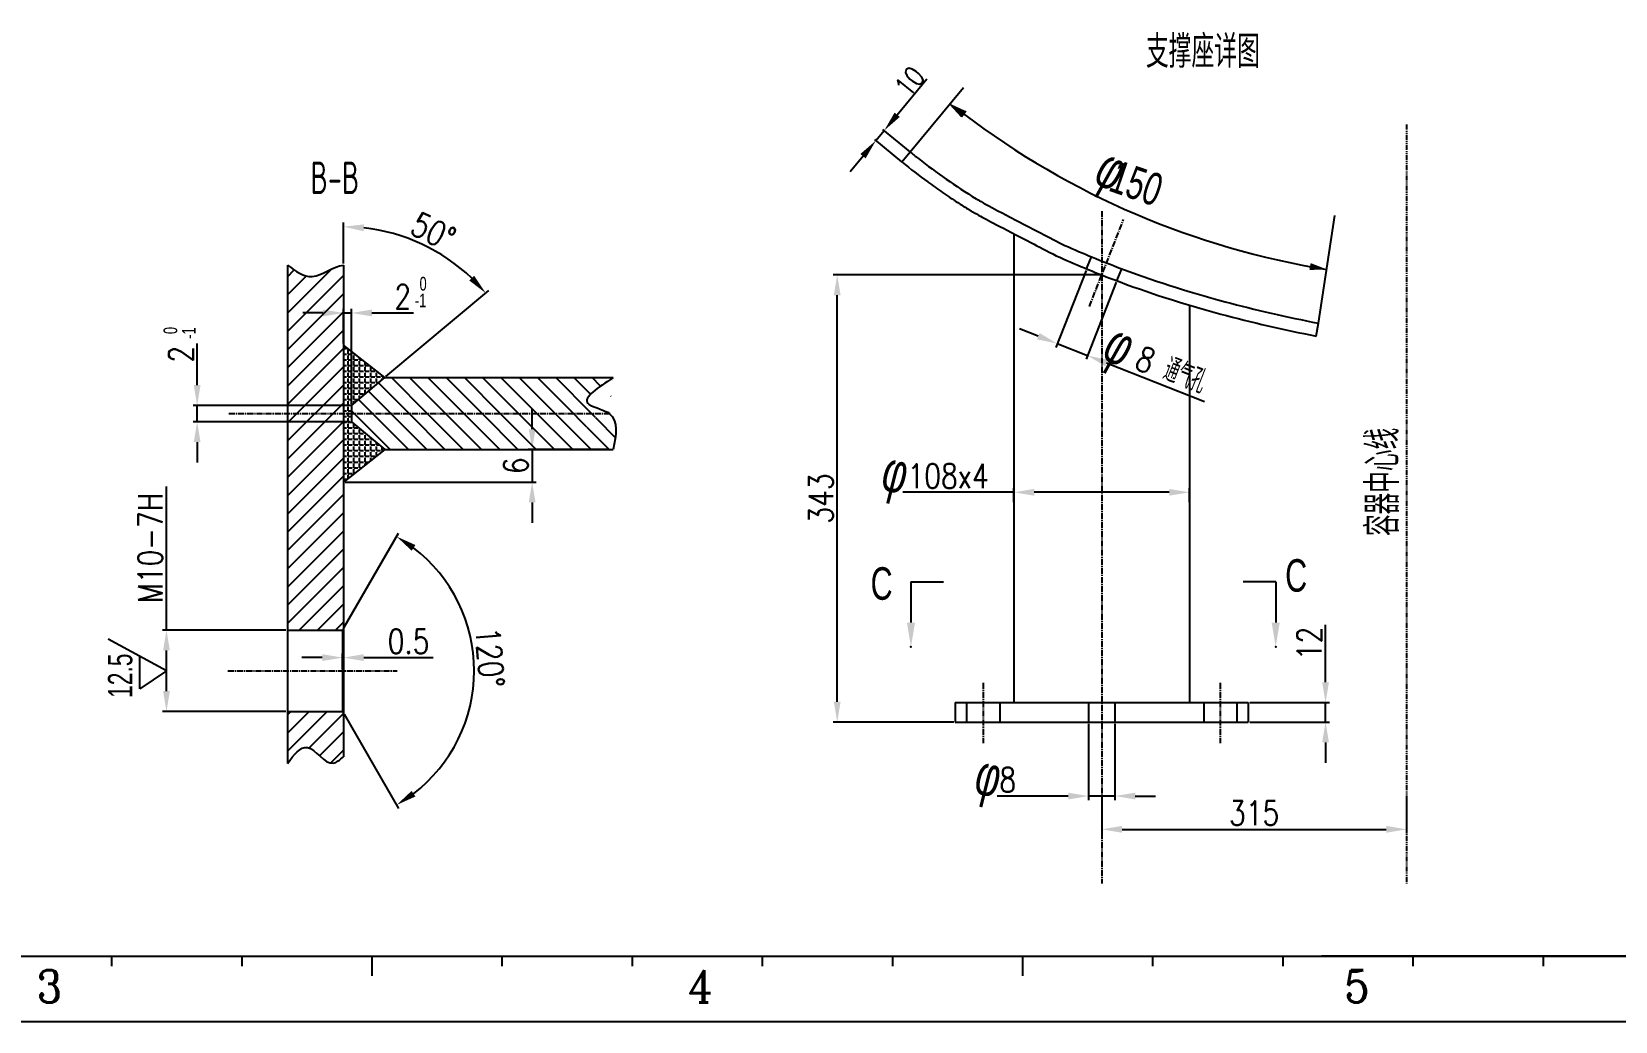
# Model space of a CAD drawing. Header units: inches. Extents: x 32075 to 39005, y -1315 to 3437.
# Drawn here: x 34256 to 36204, y -1315 to -97 of the extents above; entities that cross this region are included whole.
import ezdxf
from ezdxf.enums import TextEntityAlignment as Align

# ---------------------------------------------------------------- set-up
doc = ezdxf.new("R2010")
doc.units = ezdxf.units.IN
doc.header["$LTSCALE"] = 10
doc.header["$MEASUREMENT"] = 0
for name, pattern in [('CENTER', [2, 1.25, -0.25, 0.25, -0.25]), ('CENTER2', [1.125, 0.75, -0.125, 0.125, -0.125]), ('PHANTOM2', [1.25, 0.625, -0.125, 0.125, -0.125, 0.125, -0.125])]:
    doc.linetypes.add(name, pattern=pattern)
for name, color, linetype in [('2细线层', 4, 'Continuous'), ('CENTER', 1, 'CENTER'), ('DIM', 4, 'Continuous'), ('DRAWING', 7, 'Continuous'), ('hide-user1', 4, 'Continuous'), ('OBJ', 7, 'Continuous'), ('PHN', 6, 'PHANTOM2'), ('图框层', 7, 'Continuous')]:
    doc.layers.add(name, color=color, linetype=linetype)
doc.styles.add('JEREH1', font='isocp.shx', dxfattribs={"width": 0.75, "bigfont": 'hzfs.shx'})
doc.styles.add('ROMANC', font='romanc.shx', dxfattribs={"width": 0.75})
doc.styles.add('TH_GBDIM', font='romans.shx', dxfattribs={"width": 0.8, "bigfont": 'gbcbig.shx'})
doc.styles.add('VCADHZ', font='vcadtxt3.shx', dxfattribs={"width": 0.7, "bigfont": 'vcadhz.shx'})
doc.dimstyles.new('TH_GBDIM', dxfattribs={"dimtxt": 25, "dimasz": 25, "dimexe": 2, "dimexo": 0, "dimgap": 1.5, "dimtad": 1, "dimdec": 0, "dimzin": 0, "dimdsep": 46, "dimtxsty": 'TH_GBDIM', "dimcen": 25, "dimclrd": 130, "dimclre": 130, "dimclrt": 3, "dimadec": 0, "dimazin": 0, "dimtfac": 0.714286, "dimtdec": 0, "dimtmove": 0, "dimatfit": 3, "dimfxl": 1, "dimtzin": 0, "dimlwd": -1, "dimlwe": -1, "dimarcsym": 0})
doc.dimstyles.new('单线标注', dxfattribs={"dimscale": 10, "dimtxt": 3, "dimasz": 2.5, "dimexe": 0.5, "dimexo": 0.2, "dimgap": 0.5, "dimtad": 1, "dimjust": 2, "dimdec": 0, "dimdsep": 46, "dimtxsty": 'TH_GBDIM', "dimcen": 1, "dimse1": 1, "dimsd1": 1, "dimclrd": 4, "dimclre": 4, "dimclrt": 3, "dimadec": 0, "dimazin": 0, "dimtfac": 1, "dimtdec": 0, "dimtmove": 0, "dimatfit": 3, "dimfxl": 1, "dimlwd": -1, "dimlwe": -1, "dimarcsym": 0})
pattern_1 = [(135, (593.6478078743748, 18225.88904075994), (-11.22532015133644, -11.22532015133644), [])]

# ---------------------------------------------------------------- blocks, each defined once
blk = doc.blocks.new('*D37')
at = {"color": 4, "transparency": 16777216}
for p, q in [((34459.91977657483, -532.0810790883239), (34459.91977657483, -481.0810790883227)), ((34647.73979042768, -557.081079088324), (34454.91977657483, -557.0810790883239)), ((34459.91977657483, -577.0810790883239), (34459.91977657483, -557.0810790883239)), ((34647.73979042768, -577.081079088324), (34454.91977657483, -577.0810790883239)), ((34459.91977657483, -602.0810790883239), (34459.91977657483, -627.0810790883239))]:
    blk.add_line(p, q, dxfattribs=at)
for points in [[(34455.75310990817, -532.0810790883239), (34464.0864432415, -532.0810790883239), (34459.91977657483, -557.0810790883239)], [(34455.75310990817, -602.0810790883239), (34464.0864432415, -602.0810790883239), (34459.91977657483, -577.0810790883239)]]:
    blk.add_solid(points, dxfattribs=at)
at = {"layer": 'Defpoints', "color": 0, "transparency": 16777216}
for p in [(34649.73979042768, -557.081079088324), (34459.91977657483, -577.0810790883239), (34649.73979042768, -577.081079088324)]:
    blk.add_point(p, dxfattribs=at)
at = {"color": 3, "transparency": 16777216, "insert": (34439.91977657483, -494.0810790883171), "char_height": 30, "attachment_point": 5, "rotation": 90, "style": 'TH_GBDIM'}
blk.add_mtext('2', dxfattribs=at)
blk = doc.blocks.new('*D38')
at = {"color": 4, "transparency": 16777216}
for p, q in [((34614.73979042768, -443.3378551711112), (34589.73979042768, -443.3378551711112)), ((34639.73979042768, -480.8561636037864), (34639.73979042768, -438.3378551711112)), ((34639.73979042768, -443.3378551711112), (34649.73979042768, -443.3378551711112)), ((34649.73979042768, -555.081079088324), (34649.73979042768, -438.3378551711112)), ((34674.73979042768, -443.3378551711112), (34725.73979042768, -443.3378551711112))]:
    blk.add_line(p, q, dxfattribs=at)
for points in [[(34614.73979042768, -439.1711885044446), (34614.73979042768, -447.5045218377779), (34639.73979042768, -443.3378551711112)], [(34674.73979042768, -439.1711885044446), (34674.73979042768, -447.5045218377779), (34649.73979042768, -443.3378551711112)]]:
    blk.add_solid(points, dxfattribs=at)
at = {"layer": 'Defpoints', "color": 0, "transparency": 16777216}
for p in [(34649.73979042768, -443.3378551711112), (34639.73979042768, -482.8561636037864), (34649.73979042768, -557.081079088324)]:
    blk.add_point(p, dxfattribs=at)
at = {"color": 3, "transparency": 16777216, "insert": (34712.73979042768, -423.3378551711112), "char_height": 30, "attachment_point": 5, "style": 'TH_GBDIM'}
blk.add_mtext('2', dxfattribs=at)
blk = doc.blocks.new('*D39')
at = {"color": 4, "transparency": 16777216}
for p, q in [((34639.73979042768, -382.437405978384), (34639.73979042768, -332.2183660042192)), ((34692.0187101163, -521.6048531710348), (34818.42249834729, -415.5394810870112))]:
    blk.add_line(p, q, dxfattribs=at)
blk.add_arc((34639.73979042768, -565.4720754000955), 228.2537093958765, 46.278589868677, 83.72141013131977, dxfattribs=at)
for points in [[(34664.4740923378, -342.7478705145568), (34664.93045585953, -334.4270426242292), (34639.73979042768, -337.2183660042174)], [(34800.53830627653, -397.6620217796171), (34794.45752712627, -403.3601415897156), (34814.59227613169, -418.7534191354407)]]:
    blk.add_solid(points, dxfattribs=at)
at = {"layer": 'Defpoints', "color": 0, "transparency": 16777216}
for p in [(34705.20369216072, -346.8074156517396), (34639.73979042768, -384.4374059783859), (34690.48662123005, -522.8904283904067), (34649.73979042767, -557.0810790883243), (34639.73979042768, -989.1198136826806)]:
    blk.add_point(p, dxfattribs=at)
at = {"color": 3, "transparency": 16777216, "insert": (34750.24809736467, -343.1708870840394), "char_height": 30, "attachment_point": 5, "rotation": 333.567536007429, "style": 'TH_GBDIM'}
blk.add_mtext('50°', dxfattribs=at)
blk = doc.blocks.new('*D40')
at = {"color": 4, "transparency": 16777216}
for p, q in [((34640.73979042769, -829.9135435154426), (34707.67480732818, -713.9786934401009)), ((34640.73979042769, -936.841746745682), (34707.67480732799, -1052.776596820998))]:
    blk.add_line(p, q, dxfattribs=at)
blk.add_arc((34609.87227696778, -883.3776451304948), 190.6050607185292, 307.5203838745624, 52.47961612537372, dxfattribs=at)
for points in [[(34723.64358444443, -735.66581855603), (34728.27456884801, -728.7377287833415), (34705.17480732815, -718.3088204590063)], [(34728.27456884782, -1038.01756147778), (34723.64358444427, -1031.089471705086), (34705.17480732797, -1048.446469802089)]]:
    blk.add_solid(points, dxfattribs=at)
at = {"layer": 'Defpoints', "color": 0, "transparency": 16777216}
for p in [(34638.73979042767, -833.3776451305616), (34639.73979042769, -831.6455943230048), (34638.73979042767, -933.3776451305544), (34639.73979042769, -935.1096959381189), (34788.98244600954, -948.5684153157799)]:
    blk.add_point(p, dxfattribs=at)
at = {"color": 3, "transparency": 16777216, "insert": (34819.83500043135, -866.9415155367205), "char_height": 30, "attachment_point": 5, "rotation": 274.4760530805577, "style": 'TH_GBDIM'}
blk.add_mtext('120°', dxfattribs=at)
blk = doc.blocks.new('*D41')
at = {"color": 4, "transparency": 16777216}
for p, q in [((34613.73979042767, -867.1888893630801), (34588.73979042767, -867.1888893630801)), ((34638.73979042767, -881.3776451305582), (34638.73979042767, -862.1888893630801)), ((34638.73979042767, -867.1888893630801), (34639.73979042768, -867.1888893630801)), ((34639.73979042768, -881.3776451305619), (34639.73979042768, -862.1888893630801)), ((34664.73979042768, -867.1888893630801), (34750.0255047134, -867.1888893630801))]:
    blk.add_line(p, q, dxfattribs=at)
for points in [[(34613.73979042767, -863.0222226964135), (34613.73979042767, -871.3555560297467), (34638.73979042767, -867.1888893630801)], [(34664.73979042768, -863.0222226964135), (34664.73979042768, -871.3555560297467), (34639.73979042768, -867.1888893630801)]]:
    blk.add_solid(points, dxfattribs=at)
at = {"layer": 'Defpoints', "color": 0, "transparency": 16777216}
for p in [(34639.73979042768, -867.1888893630801), (34638.73979042767, -883.3776451305582), (34639.73979042768, -883.3776451305619)]:
    blk.add_point(p, dxfattribs=at)
at = {"color": 3, "transparency": 16777216, "insert": (34719.88264757054, -847.1888893630801), "char_height": 30, "attachment_point": 5, "style": 'TH_GBDIM'}
blk.add_mtext('0.5', dxfattribs=at)
blk = doc.blocks.new('*D42')
at = {"color": 4, "transparency": 16777216}
for p, q in [((34422.22112204141, -833.3776451305617), (34422.22112204141, -656.6633594162761)), ((34568.87609505922, -833.3776451305619), (34417.22112204141, -833.3776451305617)), ((34422.22112204141, -908.3776451305581), (34422.22112204141, -858.3776451305617)), ((34568.87609505922, -933.3776451305582), (34417.22112204141, -933.3776451305581))]:
    blk.add_line(p, q, dxfattribs=at)
for points in [[(34418.05445537475, -858.3776451305617), (34426.38778870807, -858.3776451305617), (34422.22112204141, -833.3776451305617)], [(34418.05445537475, -908.3776451305581), (34426.38778870807, -908.3776451305581), (34422.22112204141, -933.3776451305581)]]:
    blk.add_solid(points, dxfattribs=at)
at = {"layer": 'Defpoints', "color": 0, "transparency": 16777216}
for p in [(34422.22112204141, -833.3776451305617), (34570.87609505922, -833.3776451305619), (34570.87609505922, -933.3776451305582)]:
    blk.add_point(p, dxfattribs=at)
at = {"color": 3, "transparency": 16777216, "insert": (34402.22112204141, -732.5205022734134), "char_height": 30, "attachment_point": 5, "rotation": 90, "style": 'TH_GBDIM'}
blk.add_mtext('M10-7H', dxfattribs=at)
blk = doc.blocks.new('*D43')
at = {"color": 4, "transparency": 16777216}
for p, q in [((34871.81824892382, -586.271729786238), (34871.81824892382, -561.271729786238)), ((34964.33065124451, -611.271729786238), (34866.81824892382, -611.271729786238)), ((34871.81824892382, -611.271729786238), (34871.81824892382, -651.3059945728689)), ((34641.73979042767, -651.3059945728689), (34876.81824892382, -651.3059945728689)), ((34871.81824892382, -676.3059945728689), (34871.81824892382, -701.3059945728689))]:
    blk.add_line(p, q, dxfattribs=at)
for points in [[(34867.65158225715, -586.271729786238), (34875.98491559048, -586.271729786238), (34871.81824892382, -611.271729786238)], [(34867.65158225715, -676.3059945728689), (34875.98491559048, -676.3059945728689), (34871.81824892382, -651.3059945728689)]]:
    blk.add_solid(points, dxfattribs=at)
at = {"layer": 'Defpoints', "color": 0, "transparency": 16777216}
for p in [(34966.33065124451, -611.271729786238), (34639.73979042767, -651.3059945728689), (34871.81824892382, -651.3059945728689)]:
    blk.add_point(p, dxfattribs=at)
at = {"color": 3, "transparency": 16777216, "insert": (34851.81824892382, -631.2888621795479), "char_height": 30, "attachment_point": 5, "rotation": 90, "style": 'TH_GBDIM'}
blk.add_mtext('6', dxfattribs=at)
blk = doc.blocks.new('*D44')
at = {"color": 4, "transparency": 16777216}
for p, q in [((35572.13045651704, -1039.462051211096), (35572.13045651704, -1083.399313273836)), ((35947.05704990284, -1039.462051211096), (35947.05704990284, -1083.399313273836)), ((35597.13045651704, -1078.399313273836), (35922.05704990284, -1078.399313273836))]:
    blk.add_line(p, q, dxfattribs=at)
for points in [[(35597.13045651704, -1074.232646607169), (35597.13045651704, -1082.565979940503), (35572.13045651704, -1078.399313273836)], [(35922.05704990284, -1074.232646607169), (35922.05704990284, -1082.565979940503), (35947.05704990284, -1078.399313273836)]]:
    blk.add_solid(points, dxfattribs=at)
at = {"layer": 'Defpoints', "color": 0, "transparency": 16777216}
for p in [(35572.13045651704, -1037.462051211096), (35947.05704990284, -1037.462051211096), (35947.05704990284, -1078.399313273836)]:
    blk.add_point(p, dxfattribs=at)
at = {"color": 3, "transparency": 16777216, "insert": (35759.59375320994, -1058.399313273836), "char_height": 30, "attachment_point": 5, "style": 'TH_GBDIM'}
blk.add_mtext('315', dxfattribs=at)
blk = doc.blocks.new('*D45')
at = {"color": 4, "transparency": 16777216}
for p, q in [((35847.33614770614, -897.4758480100393), (35847.33614770614, -827.0472765814678)), ((35754.13045651704, -922.4758480100393), (35852.33614770614, -922.4758480100393)), ((35847.33614770614, -946.4758480100393), (35847.33614770614, -922.4758480100393)), ((35754.13045651704, -946.4758480100393), (35852.33614770614, -946.4758480100393)), ((35847.33614770614, -971.4758480100393), (35847.33614770614, -996.4758480100393))]:
    blk.add_line(p, q, dxfattribs=at)
for points in [[(35843.16948103948, -897.4758480100393), (35851.50281437281, -897.4758480100393), (35847.33614770614, -922.4758480100393)], [(35843.16948103948, -971.4758480100393), (35851.50281437281, -971.4758480100393), (35847.33614770614, -946.4758480100393)]]:
    blk.add_solid(points, dxfattribs=at)
at = {"layer": 'Defpoints', "color": 0, "transparency": 16777216}
for p in [(35752.13045651704, -922.4758480100393), (35847.33614770614, -922.4758480100393), (35752.13045651704, -946.4758480100393)]:
    blk.add_point(p, dxfattribs=at)
at = {"color": 3, "transparency": 16777216, "insert": (35827.33614770614, -849.7615622957478), "char_height": 30, "attachment_point": 5, "rotation": 90, "style": 'TH_GBDIM'}
blk.add_mtext('12', dxfattribs=at)
blk = doc.blocks.new('*D46')
at = {"color": 4, "transparency": 16777216}
for p, q in [((35570.13045651704, -396.6081512835374), (35241.90801459218, -396.6081512835373)), ((35246.90801459218, -921.4758480100393), (35246.90801459218, -421.6081512835373)), ((35390.13045651704, -946.4758480100393), (35241.90801459218, -946.4758480100393))]:
    blk.add_line(p, q, dxfattribs=at)
for points in [[(35242.74134792551, -421.6081512835373), (35251.07468125884, -421.6081512835373), (35246.90801459218, -396.6081512835373)], [(35242.74134792551, -921.4758480100393), (35251.07468125884, -921.4758480100393), (35246.90801459218, -946.4758480100393)]]:
    blk.add_solid(points, dxfattribs=at)
at = {"layer": 'Defpoints', "color": 0, "transparency": 16777216}
for p in [(35246.90801459218, -396.6081512835373), (35572.13045651704, -396.6081512835374), (35392.13045651704, -946.4758480100393)]:
    blk.add_point(p, dxfattribs=at)
at = {"color": 3, "transparency": 16777216, "insert": (35226.90801459218, -671.5419996467879), "char_height": 30, "attachment_point": 5, "rotation": 90, "style": 'TH_GBDIM'}
blk.add_mtext('343', dxfattribs=at)
blk = doc.blocks.new('*D47')
at = {"layer": 'Defpoints', "color": 0, "transparency": 16777216}
for p in [(35304.71548913631, -218.8949824678457), (35336.57178075082, -245.1967695484527), (35326.38496529109, -257.5348727698765)]:
    blk.add_point(p, dxfattribs=at)
at = {"layer": 'DRAWING', "color": 130, "transparency": 16777216}
for p, q in [((35320.63238828241, -199.6166961961608), (35357.25641527, -155.2582774986513)), ((35326.38496529109, -257.5348727698765), (35292.98641077484, -229.9597337575833)), ((35294.52867367658, -231.2330856892695), (35304.71548913631, -218.8949824678457)), ((35336.57178075082, -245.1967695484527), (35303.17322623458, -217.6216305361595)), ((35278.61177453048, -250.5113719609544), (35262.69487538439, -269.7896582326357))]:
    blk.add_line(p, q, dxfattribs=at)
for points in [[(35317.41934057046, -196.96387967181), (35323.84543599436, -202.2695127205116), (35304.71548913631, -218.8949824678457)], [(35275.39872681853, -247.8585554366036), (35281.82482224243, -253.1641884853052), (35294.52867367658, -231.2330856892695)]]:
    blk.add_solid(points, dxfattribs=at)
at = {"layer": 'DRAWING', "color": 3, "transparency": 16777216, "insert": (35336.10701103711, -158.8848801897511), "char_height": 25, "attachment_point": 5, "rotation": 50.45560115055648, "style": 'TH_GBDIM'}
blk.add_mtext('10', dxfattribs=at)
blk = doc.blocks.new('*D48')
at = {"color": 4, "transparency": 16777216}
for p, q in [((35464.13045651704, -676.1155418257006), (35464.13045651704, -658.8779272792528)), ((35680.13045651705, -676.1155418257006), (35680.13045651705, -658.8779272792528)), ((35464.13045651704, -663.8779272792528), (35327.41617080276, -663.8779272792528)), ((35655.13045651705, -663.8779272792528), (35489.13045651704, -663.8779272792528))]:
    blk.add_line(p, q, dxfattribs=at)
for points in [[(35489.13045651704, -659.7112606125862), (35489.13045651704, -668.0445939459195), (35464.13045651704, -663.8779272792528)], [(35655.13045651705, -659.7112606125862), (35655.13045651705, -668.0445939459195), (35680.13045651705, -663.8779272792528)]]:
    blk.add_solid(points, dxfattribs=at)
at = {"layer": 'Defpoints', "color": 0, "transparency": 16777216}
for p in [(35464.13045651704, -663.8779272792528), (35464.13045651704, -678.1155418257006), (35680.13045651705, -678.1155418257006)]:
    blk.add_point(p, dxfattribs=at)
at = {"color": 3, "transparency": 16777216, "insert": (35383.2733136599, -643.8779272792528), "char_height": 30, "attachment_point": 5, "style": 'TH_GBDIM'}
blk.add_mtext('108x4', dxfattribs=at)
blk = doc.blocks.new('*D49')
at = {"color": 4, "transparency": 16777216}
for p, q in [((35555.87671337661, -948.4758480100393), (35555.87671337661, -1042.462051211096)), ((35588.38419965748, -948.4758480100393), (35588.38419965748, -1042.462051211096)), ((35530.87671337661, -1037.462051211096), (35443.64876646014, -1037.462051211096)), ((35588.38419965748, -1037.462051211096), (35555.87671337661, -1037.462051211096)), ((35613.38419965748, -1037.462051211096), (35638.38419965748, -1037.462051211096))]:
    blk.add_line(p, q, dxfattribs=at)
for points in [[(35530.87671337661, -1033.295384544429), (35530.87671337661, -1041.628717877763), (35555.87671337661, -1037.462051211096)], [(35613.38419965748, -1033.295384544429), (35613.38419965748, -1041.628717877763), (35588.38419965748, -1037.462051211096)]]:
    blk.add_solid(points, dxfattribs=at)
at = {"layer": 'Defpoints', "color": 0, "transparency": 16777216}
for p in [(35555.87671337661, -946.4758480100393), (35588.38419965748, -946.4758480100393), (35588.38419965748, -1037.462051211096)]:
    blk.add_point(p, dxfattribs=at)
at = {"color": 3, "transparency": 16777216, "insert": (35456.64876646014, -1017.462051211096), "char_height": 30, "attachment_point": 5, "style": 'TH_GBDIM'}
blk.add_mtext('8', dxfattribs=at)
blk = doc.blocks.new('*D50')
at = {"color": 4, "transparency": 16777216}
for p, q in [((35552.84637851826, -390.9959885796834), (35515.59057230149, -485.7096817654692)), ((35590.07016770561, -405.638034834783), (35552.81436148884, -500.3517280205688)), ((35494.15595984129, -471.9054292076144), (35470.8910915992, -462.7541502981785)), ((35517.42082808338, -481.056708117052), (35554.64461727072, -495.6987543721516)), ((35577.90948551281, -504.8500332815875), (35698.68347715343, -552.3567060470814))]:
    blk.add_line(p, q, dxfattribs=at)
for points in [[(35495.68117299287, -468.027951167267), (35492.63074668972, -475.7829072479617), (35517.42082808338, -481.056708117052)], [(35579.43469866439, -500.9725552412401), (35576.38427236124, -508.7275113219348), (35554.64461727072, -495.6987543721516)]]:
    blk.add_solid(points, dxfattribs=at)
at = {"layer": 'Defpoints', "color": 0, "transparency": 16777216}
for p in [(35553.57848083101, -389.1347991203165), (35590.80227001836, -403.7768453754161), (35554.64461727072, -495.6987543721516)]:
    blk.add_point(p, dxfattribs=at)
at = {"color": 3, "transparency": 16777216, "insert": (35657.73441805339, -513.3354450302159), "char_height": 30, "attachment_point": 5, "rotation": 338.52771301499513, "style": 'TH_GBDIM'}
blk.add_mtext('8 通气孔', dxfattribs=at)

msp = doc.modelspace()

# ---------------------------------------------------------------- hatches: boundary and pattern name
at = {"layer": 'DRAWING'}
for points in [[(35404.86943912414, -194.9301529130682), (35385.45796251677, -185.9866308045241), (35399.71339510738, -201.903131235493)], [(35827.50428164878, -390.4759358429367), (35848.86697168402, -389.8221115218114), (35829.00874174474, -381.9352206265505)]]:
    msp.add_hatch(color=256, dxfattribs=at).paths.add_polyline_path(points)
h = msp.add_hatch(dxfattribs=at)
h.set_pattern_fill('ANSI31', color=2, scale=5, style=0)
h.set_pattern_definition([(45, (593.6478078743748, 18225.88904075994), (-11.22532015133644, 11.22532015133644), [])])
edge = h.paths.add_edge_path()
edge.add_spline(control_points=[(34639.73979042768, -384.4374059783856), (34627.39448339839, -385.2795682238627), (34603.05011439278, -408.1493221116377), (34580.85600275368, -391.7924936910911), (34570.87609505922, -384.4374059783856)], knot_values=[0, 0, 0, 0, 41.00219425454379, 74.5040185065229, 74.5040185065229, 74.5040185065229, 74.5040185065229], degree=3, periodic=0)
edge.add_line((34570.87609505921, -384.437405978382), (34570.87609505922, -833.3776451305582))
edge.add_line((34570.87609505922, -833.3776451305582), (34639.73979042768, -833.3776451305546))
edge.add_line((34639.73979042768, -833.3776451305546), (34639.73979042768, -384.4374059783893))
edge = h.paths.add_edge_path()
edge.add_line((34639.73979042767, -933.3776451305582), (34570.87609505921, -933.3776451305582))
edge.add_line((34570.87609505921, -933.3776451305582), (34570.87609505922, -997.5773067742718))
edge.add_spline(control_points=[(34570.87609505922, -997.5773067742682), (34578.89237314661, -986.8340245821398), (34596.27223902287, -963.5418182072842), (34620.92736674924, -1005.78008754222), (34635.53845565203, -992.8405138505238), (34639.73979042768, -989.119813682684)], knot_values=[0, 0, 0, 0, 31.68380503824946, 68.69276190405765, 83.62942761120118, 83.62942761120118, 83.62942761120118, 83.62942761120118], degree=3, periodic=0)
edge.add_line((34639.73979042767, -989.1198136826949), (34639.73979042767, -933.3776451305582))
h = msp.add_hatch(dxfattribs=at)
h.set_pattern_fill('ANGLE', color=3, style=0)
h.set_pattern_definition([(0, (593.6478078743748, 18225.88904075994), (0, 6.985), [5.08, -1.905]), (90, (593.6478078743748, 18225.88904075994), (-6.985, 4.276937690724653e-16), [5.08, -1.905])])
h.paths.add_polyline_path([(34639.73979042768, -651.3059945728633), (34690.48662123005, -611.2717297862375), (34649.73979042768, -577.081079088324), (34649.73979042768, -567.081079088324), (34639.73979042768, -567.081079088324)])
h.paths.add_polyline_path([(34639.73979042768, -567.081079088324), (34649.73979042768, -567.081079088324), (34649.73979042768, -557.081079088324), (34690.48662123005, -522.8904283904104), (34639.73979042768, -482.8561636037849)])
h = msp.add_hatch(dxfattribs=at)
h.set_pattern_fill('ANSI31', color=2, scale=5, angle=90, style=0)
h.set_pattern_definition(pattern_1)
edge = h.paths.add_edge_path()
edge.add_spline(control_points=[(34966.33065124451, -567.081079088324), (34958.4665510226, -561.1269681669755), (34921.96134648929, -555.3134402236939), (34952.88675430889, -535.0914315043186), (34971.54568193283, -522.8904283904101)], knot_values=[0, 0, 0, 4.263256414560601e-14, 29.18717451153945, 73.58470078415236, 73.58470078415236, 73.58470078415236, 73.58470078415236], degree=3, periodic=0)
edge.add_line((34971.54568193283, -522.8904283904101), (34690.48662123007, -522.8904283904028))
edge.add_line((34690.48662123007, -522.8904283904028), (34649.73979042768, -557.081079088324))
edge.add_line((34649.73979042768, -557.081079088324), (34649.73979042768, -567.081079088324))
edge.add_line((34649.73979042768, -567.081079088324), (34966.33065124452, -567.081079088324))
h = msp.add_hatch(dxfattribs=at)
h.set_pattern_fill('ANSI31', color=2, scale=5, angle=90, style=0)
h.set_pattern_definition(pattern_1)
edge = h.paths.add_edge_path()
edge.add_spline(control_points=[(34966.33065124451, -567.0810790883277), (34958.4665510226, -573.03519000967), (34921.96134648929, -578.84871795296), (34952.88675430889, -599.0707266723273), (34971.54568193283, -611.271729786238)], knot_values=[0, 8.981260180007666e-12, 8.981260180007666e-12, 8.981260180007666e-12, 29.18717451153941, 73.58470078415232, 73.58470078415232, 73.58470078415232, 73.58470078415232], degree=3, periodic=0)
edge.add_line((34971.54568193283, -611.271729786238), (34690.48662123007, -611.2717297862489))
edge.add_line((34690.48662123007, -611.2717297862489), (34649.73979042768, -577.0810790883277))
edge.add_line((34649.73979042768, -577.0810790883277), (34649.73979042767, -567.081079088324))
edge.add_line((34649.73979042767, -567.081079088324), (34966.33065124452, -567.081079088324))

# ---------------------------------------------------------------- linework, layer by layer
for p, q in [((35553.57848083101, -389.1347991203149), (35559.43611036788, -374.2432215894771)), ((35590.80095877065, -403.7801788990948), (35596.65852995785, -388.8887497078942))]:
    msp.add_line(p, q)
for points, knots in [([(35336.57178075083, -245.1967695484529), (35339.92206794511, -247.9628963000907), (35343.32284753855, -250.7116784849898), (35368.51178341165, -270.6474697897831), (35392.23083416946, -287.1505049517475), (35423.97837875226, -306.6788990965836), (35430.30121856874, -310.4549666318092), (35522.82234608645, -358.381037747695)], [3.686117758448224, 3.686117758448224, 3.686117758448224, 3.686117758448224, 3.705021802837198, 3.705021802837198, 3.824112157375611, 3.824112157375611, 3.853103320148883, 3.853103320148883, 3.853103320148883, 3.853103320148883]), ([(35326.38496529109, -257.5348727698768), (35326.55922123689, -257.678745213638), (35326.73360590645, -257.8225682450031), (35336.90594102739, -266.2030925247202), (35347.32595522103, -274.277280656974), (35359.65098181671, -283.2771598351794), (35361.15822640854, -284.3688379654088), (35365.70317014356, -287.634071652905), (35368.76407912934, -289.7978266360044), (35378.03858811718, -296.2494277439948), (35384.34396862634, -300.4976120534232), (35391.75476401105, -305.335189052905), (35392.74341891033, -305.9774451879314), (35395.71779924303, -307.900375791902), (35397.71194030025, -309.1772124771417), (35400.73380091654, -311.0935756272268), (35401.75324310111, -311.7369315640065), (35404.82012757385, -313.6630110391091), (35406.87612777075, -314.9417462601089), (35409.35428054901, -316.4681743245931), (35409.76202749454, -316.7192438116583), (35410.65233869821, -317.2634135181327), (35411.12965629282, -317.5530226936573), (35412.69695476814, -318.4901536345826), (35413.91508297078, -319.2013490747743), (35416.98692689119, -320.9401812539402), (35418.84540963954, -321.9710508909741), (35425.91242702282, -325.8197737528137), (35432.62787474247, -329.4040510238958), (35453.10309895364, -340.1756090231468), (35466.86038924398, -347.3612198451412), (35494.406846946, -361.6736882629305), (35504.30958285202, -366.8105937422481), (35516.20130784894, -372.9468145089015)], [3.68611775845467, 3.68611775845467, 3.68611775845467, 3.68611775845467, 3.687076341180685, 3.687076341180685, 3.74199329443559, 3.74199329443559, 3.749599917595948, 3.749599917595948, 3.764813163916664, 3.764813163916664, 3.795239656558095, 3.795239656558095, 3.799908271128324, 3.799908271128324, 3.80924550026878, 3.80924550026878, 3.813979016134545, 3.813979016134545, 3.823446047866076, 3.823446047866076, 3.825327365093299, 3.825327365093299, 3.827208682320522, 3.827208682320522, 3.830971316774969, 3.830971316774969, 3.834733951229415, 3.834733951229415, 3.842171947466682, 3.842171947466682, 3.849609943703948, 3.849609943703948, 3.853103320148883, 3.853103320148883, 3.853103320148883, 3.853103320148883]), ([(35522.82234608645, -358.381037747695), (35544.78512331075, -368.3644660390894), (35567.59886145455, -377.8555992126023), (35633.10246692951, -402.7584704177464), (35677.45060181702, -417.034383665374), (35760.9349198734, -439.5216588016012), (35799.40077162561, -448.3714350062621), (35838.80282874874, -455.9813443793794)], [3.974553020014136, 3.974553020014136, 3.974553020014136, 3.974553020014136, 4.062292866452437, 4.062292866452437, 4.218258968699317, 4.218258968699317, 4.34380582959874, 4.34380582959874, 4.34380582959874, 4.34380582959874]), ([(35516.20130784894, -372.9468145089015), (35538.91025640102, -383.2694233997283), (35562.49144855225, -393.0623631818055), (35628.57532601806, -418.0987414387967), (35672.59051051584, -432.2582624199533), (35756.39384451116, -454.898815478595), (35795.60889823845, -463.9347686709773), (35835.76874083672, -471.6910328085689)], [3.974553020014136, 3.974553020014136, 3.974553020014136, 3.974553020014136, 4.063962414222497, 4.063962414222497, 4.21701586174386, 4.21701586174386, 4.34380582959874, 4.34380582959874, 4.34380582959874, 4.34380582959874])]:
    msp.add_open_spline(points, degree=3, knots=knots)
at = {"layer": '2细线层'}
for p, q in [((34354.71164201317, -1234.511243980931), (34354.71164201317, -1246.511243980931)), ((34514.71164201317, -1234.511243980931), (34514.71164201317, -1246.511243980931)), ((34674.71164201317, -1234.511243980931), (34674.71164201317, -1258.511243980931)), ((34834.71164201317, -1234.511243980931), (34834.71164201317, -1246.511243980931)), ((34994.71164201317, -1234.511243980931), (34994.71164201317, -1246.511243980931)), ((35154.71164201317, -1234.511243980931), (35154.71164201317, -1246.511243980931)), ((35314.71164201317, -1234.511243980931), (35314.71164201317, -1246.511243980931)), ((35474.71164201317, -1234.511243980931), (35474.71164201317, -1258.511243980931)), ((35634.71164201317, -1234.511243980931), (35634.71164201317, -1246.511243980931)), ((35794.71164201317, -1234.511243980931), (35794.71164201317, -1246.511243980931)), ((35954.71164201317, -1234.511243980931), (35954.71164201317, -1246.511243980931)), ((36114.71164201317, -1234.511243980931), (36114.71164201317, -1246.511243980931)), ((32074.71164201317, -1314.511243980931), (38802.71164201317, -1314.511243980931))]:
    msp.add_line(p, q, dxfattribs=at)
at = {"layer": 'CENTER', "linetype": 'CENTER2'}
for p, q in [((35556.94050948058, -435.2248429946087), (35599.03917387918, -328.1993780192681)), ((35572.13045651704, -318.0544078883433), (35572.13045651704, -1144.83897302999)), ((34499.02204179276, -567.081079088324), (34966.33065124451, -567.081079088324)), ((34497.84429949435, -883.3776451305582), (34706.0212607346, -883.3776451305582)), ((35426.34471000463, -898.3549355003017), (35426.34471000463, -972.2737625103291)), ((35717.91620302945, -898.3549355003017), (35717.91620302945, -972.2737625103291))]:
    msp.add_line(p, q, dxfattribs=at)
at = {"layer": 'DIM', "color": 2}
for p, q in [((35336.57178075083, -245.1967695484457), (35402.0771531407, -165.8577406538245)), ((35838.80282874874, -455.9813443793867), (35858.93111461928, -323.6628786642289)), ((34939.08617416342, -583.706236079475), (34956.77118251357, -601.3912444296236)), ((34951.81347109949, -573.9828927128744), (34974.08484094401, -596.4638302892215)), ((34422.22112204141, -883.3776451305582), (34350.42773247907, -844.626609613302)), ((34389.5022690934, -905.7902860080919), (34389.59561426108, -865.7677757752951)), ((34422.22112204141, -883.3776451305582), (34389.5022690934, -905.7902860080919)), ((35405.9033726608, -922.4758480100393), (35405.9033726608, -946.4758480100393)), ((35446.78604734846, -922.4758480100393), (35446.78604734846, -946.4758480100393)), ((35555.87671337661, -922.4758480100393), (35555.87671337661, -946.4758480100393)), ((35588.38419965748, -922.4758480100393), (35588.38419965748, -946.4758480100393)), ((35697.47486568562, -922.4758480100393), (35697.47486568562, -946.4758480100393)), ((35738.35754037328, -922.4758480100393), (35738.35754037328, -946.4758480100393))]:
    msp.add_line(p, q, dxfattribs=at)
at = {"layer": 'DIM'}
for p, q in [((35337.59029904177, -774.0845280631477), (35337.59029904177, -824.0845280631477)), ((35786.02331439353, -774.0845280631404), (35786.02331439353, -824.0845280631404)), ((37282.71164200526, -1234.511243980931), (35842.24150209234, -1234.511243980931))]:
    msp.add_line(p, q, dxfattribs=at)
at = {"layer": 'DIM', "color": 2}
msp.add_arc((36008.41323425252, 599.1579438698279), 1001.7667192825, 232.7667641919333, 260.83576982387, dxfattribs=at)
at = {"layer": 'DIM'}
for p in [(35337.59029904177, -854.0845280631477), (35786.02331439353, -854.0845280631404)]:
    msp.add_point(p, dxfattribs=at)
for points in [[(35332.59029904177, -824.0845280631477), (35342.59029904177, -824.0845280631477), (35337.59029904177, -854.0845280631477)], [(35791.02331439353, -824.0845280631477), (35781.02331439353, -824.0845280631477), (35786.02331439353, -854.0845280631477)]]:
    msp.add_solid(points, dxfattribs=at)
at = {"layer": 'DRAWING'}
for p, q in [((35385.45796251677, -185.9866308045277), (35399.71339510738, -201.9031312354894)), ((35399.71339510738, -201.9031312354894), (35404.86943912414, -194.9301529130719)), ((35326.38496529109, -257.5348727698768), (35336.57178075083, -245.1967695484457)), ((35464.13045651704, -345.9227379527549), (35464.13045651704, -922.4758480100393)), ((34570.87609505922, -384.4374059783856), (34570.87609505922, -997.5773067742682)), ((34639.73979042768, -384.4374059783856), (34639.73979042768, -989.119813682684)), ((35680.13045651705, -433.7552356413619), (35680.13045651705, -922.4758480100393)), ((35835.76872236899, -471.6911284295095), (35838.80282874874, -455.9813443793867)), ((34690.48662123005, -522.8904283904028), (34639.73979042767, -482.8561636037791)), ((34649.73979042768, -557.081079088324), (34690.48662123006, -522.8904283904064)), ((34690.48662123005, -522.8904283904028), (34971.54568193283, -522.8904283904101)), ((34649.73979042768, -557.0810790883277), (34649.73979042768, -577.081079088324)), ((34649.73979042768, -577.081079088324), (34690.48662123006, -611.2717297862416)), ((34690.48662123005, -611.2717297862453), (34639.73979042767, -651.3059945728689)), ((34690.48662123005, -611.2717297862343), (34971.54568193283, -611.271729786238)), ((34570.87609505922, -833.3776451305619), (34638.73979042767, -833.3776451305582)), ((34638.73979042767, -833.3776451305619), (34639.73979042768, -831.6455943230046)), ((34638.73979042767, -833.3776451305619), (34638.73979042767, -933.3776451305546)), ((34570.87609505922, -933.3776451305582), (34638.73979042767, -933.3776451305546)), ((34638.73979042767, -933.3776451305546), (34639.73979042768, -935.1096959381191)), ((35392.13045651704, -922.4758480100393), (35752.13045651704, -922.4758480100393)), ((35392.13045651704, -922.4758480100393), (35392.13045651704, -946.4758480100393)), ((35752.13045651704, -922.4758480100393), (35752.13045651704, -946.4758480100393)), ((35392.13045651704, -946.4758480100393), (35752.13045651704, -946.4758480100393))]:
    msp.add_line(p, q, dxfattribs=at)
msp.add_open_spline([(34570.87609505922, -384.4374059783856), (34580.85600275368, -391.7924936910911), (34603.05011439278, -408.1493221116377), (34627.39448339839, -385.2795682238627), (34639.73979042768, -384.4374059783856)], degree=3, knots=[0, 0, 0, 0, 33.50182425197911, 74.5040185065229, 74.5040185065229, 74.5040185065229, 74.5040185065229], dxfattribs=at)
for points in [[(34971.54568193283, -522.8904283904101), (34940.11596520921, -554.2482543003841), (34966.33065124451, -567.081079088324), (34971.54568193283, -611.271729786238)], [(34570.87609505922, -997.5773067742682), (34595.53586475383, -977.6836077640162), (34627.07764359174, -997.0428194224348), (34639.73979042768, -989.119813682684)]]:
    msp.add_spline(points, degree=3, dxfattribs=at)
at = {"layer": 'OBJ'}
for p, q in [((35337.59029904177, -774.0845280631477), (35377.59029904177, -774.0845280631477)), ((35786.02331439353, -774.0845280631404), (35746.02331439353, -774.0845280631404))]:
    msp.add_line(p, q, dxfattribs=at)
at = {"layer": 'PHN'}
msp.add_line((35947.05704990285, -211.6520933237809), (35947.05704990284, -1144.83897302999), dxfattribs=at)
at = {"layer": '图框层'}
msp.add_line((32274.71164201317, -1234.511243980931), (38722.71164201317, -1234.511243980931), dxfattribs=at)

# ---------------------------------------------------------------- texts
at = {"layer": '2细线层', "style": 'ROMANC', "width": 0.9}
for s, p in [('3', (34262.7182929148, -1291.403260342398)), ('4', (35063.35657645032, -1291.403260342398)), ('5', (35870.54190170021, -1291.403260342398))]:
    msp.add_text(s, height=40, dxfattribs=at).set_placement(p)
at = {"layer": 'DIM'}
for s, style, width, p in [('支撑座详图', 'JEREH1', 0.699999988079071, (35696.47523428024, -119.6260865146326)), ('C', 'VCADHZ', 0.7, (35301.50989773181, -776.0240475917747)), ('C', 'VCADHZ', 0.7, (35811.19216943356, -766.1303575106979))]:
    msp.add_text(s, height=40, dxfattribs=dict(at, style=style, width=width)).set_placement(p, align=Align.MIDDLE)
at = {"layer": 'DIM', "style": 'JEREH1', "width": 0.699999988079071}
msp.add_text('B-B', height=40, dxfattribs=at).set_placement((34599.29214336825, -297.0840592664952))
at = {"layer": 'DIM', "style": 'VCADHZ', "width": 0.7}
for s, rotation, p in [('150', 341.086786333792, (35614.89662199152, -283.7032685229244)), ('容器中心线', 90, (35915.29489737931, -651.1267603745366))]:
    msp.add_text(s, height=40, rotation=rotation, dxfattribs=at).set_placement(p, align=Align.MIDDLE)
at = {"layer": 'DIM', "color": 4, "style": 'VCADHZ', "width": 0.7}
for s, p in [('0', (34737.74703228193, -407.3760817153777)), ('-1', (34734.6411588038, -427.8794342044746))]:
    msp.add_text(s, height=16.87508437499424, dxfattribs=at).set_placement(p, align=Align.MIDDLE)
for s, height, p in [('0', 16.87508437499424, (34427.00500181135, -464.9045179134644)), ('-1', 16.87508437499424, (34449.59786935295, -468.0103913915898)), ('12.5', 30.00014999998976, (34365.21593132482, -889.4871913544137))]:
    msp.add_text(s, height=height, rotation=90, dxfattribs=at).set_placement(p, align=Align.MIDDLE)
at = {"layer": 'hide-user1', "color": 3, "style": 'VCADHZ', "width": 0.7}
for rotation, p in [(330.7195920983963, (35559.21688987952, -280.6458472835623)), (330.7195920983963, (35569.46685605197, -496.9146702663422)), (345.8446383924407, (35298.15524836619, -659.4463878494428)), (345.8446383924407, (35412.61244065309, -1032.724466480398))]:
    msp.add_text('φ', height=49.79662620229416, rotation=rotation, dxfattribs=at).set_placement(p)

# ---------------------------------------------------------------- dimensions: what is measured, and where the dimension line sits
for base, line1, line2, picture, middle in [((34705.20369216072, -346.8074156517396), ((34649.73979042768, -557.081079088324), (34690.48662123006, -522.8904283904064)), ((34639.73979042768, -384.4374059783856), (34639.73979042768, -989.119813682684)), '*D39', (34741.34524493956, -361.0800807760097)), ((34788.98244600954, -948.5684153157799), ((34638.73979042767, -933.3776451305546), (34639.73979042768, -935.1096959381191)), ((34638.73979042767, -833.3776451305619), (34639.73979042768, -831.6455943230046)), '*D40', (34799.89599965452, -868.5023640308341))]:
    dim = msp.add_angular_dim_2l(base=base, line1=line1, line2=line2, dimstyle='单线标注', override={"dimse1": 0, "dimsd1": 0})
    dim.commit()
    dim.dimension.update_dxf_attribs({"geometry": picture, "text_midpoint": middle, "dimtype": 162})
for base, p1, p2, angle, text, override, picture, middle, dimtype in [((35554.64461727072, -495.6987543721516), (35553.57848083101, -389.1347991203149), (35590.80227001836, -403.7768453754145), 338.5277130149951, '8 通气孔', {"dimse1": 0, "dimsd1": 0}, '*D50', (35649.92891545417, -533.1790091190542), 161), ((35246.90801459218, -396.6081512835373), (35392.13045651704, -946.4758480100393), (35572.13045651704, -396.6081512835374), 90, '343', {"dimgap": 0.5, "dimtad": 1, "dimjust": 2, "dimdec": 0, "dimlfac": 1, "dimse1": 0, "dimse2": 0, "dimsd1": 0, "dimsd2": 0}, '*D46', (35246.90801459218, -671.5419996467879), 160), ((34459.91977657483, -577.0810790883239), (34649.73979042768, -557.081079088324), (34649.73979042768, -577.081079088324), 90, '2', {"dimse1": 0, "dimsd1": 0}, '*D37', (34459.91977657483, -494.0810790883171), 160)]:
    dim = msp.add_linear_dim(base=base, p1=p1, p2=p2, angle=angle, text=text, dimstyle='单线标注', override=override)
    dim.commit()
    dim.dimension.update_dxf_attribs({"geometry": picture, "text_midpoint": middle, "dimtype": dimtype})
for base, p1, p2, text, picture, middle in [((34649.73979042768, -443.3378551711112), (34639.73979042768, -482.8561636037864), (34649.73979042768, -557.081079088324), '2', '*D38', (34712.73979042768, -423.3378551711112)), ((34639.73979042768, -867.1888893630801), (34638.73979042767, -883.3776451305582), (34639.73979042768, -883.3776451305619), '0.5', '*D41', (34719.88264757054, -847.1888893630801))]:
    dim = msp.add_linear_dim(base=base, p1=p1, p2=p2, text=text, dimstyle='单线标注', override={"dimse1": 0, "dimsd1": 0})
    dim.commit()
    dim.dimension.update_dxf_attribs({"geometry": picture, "text_midpoint": middle})
for base, p1, p2, text, picture, middle in [((34871.81824892382, -651.3059945728689), (34966.33065124451, -611.271729786238), (34639.73979042767, -651.3059945728689), '6', '*D43', (34851.81824892382, -631.2888621795479)), ((34422.22112204141, -833.3776451305617), (34570.87609505922, -933.3776451305582), (34570.87609505922, -833.3776451305619), 'M10-7H', '*D42', (34402.22112204141, -732.5205022734134)), ((35847.33614770614, -922.4758480100393), (35752.13045651704, -946.4758480100393), (35752.13045651704, -922.4758480100393), '12', '*D45', (35827.33614770614, -849.7615622957478))]:
    dim = msp.add_linear_dim(base=base, p1=p1, p2=p2, angle=90, text=text, dimstyle='单线标注', override={"dimse1": 0, "dimsd1": 0})
    dim.commit()
    dim.dimension.update_dxf_attribs({"geometry": picture, "text_midpoint": middle})
for base, p1, p2, text, picture, middle in [((35464.13045651704, -663.8779272792528), (35680.13045651705, -678.1155418257006), (35464.13045651704, -678.1155418257006), '108x4', '*D48', (35383.2733136599, -663.8779272792528)), ((35588.38419965748, -1037.462051211096), (35555.87671337661, -946.4758480100393), (35588.38419965748, -946.4758480100393), '8', '*D49', (35456.64876646014, -1037.462051211096)), ((35947.05704990284, -1078.399313273836), (35572.13045651704, -1037.462051211096), (35947.05704990284, -1037.462051211096), '315', '*D44', (35759.59375320994, -1078.399313273836))]:
    dim = msp.add_linear_dim(base=base, p1=p1, p2=p2, text=text, dimstyle='单线标注', override={"dimse1": 0, "dimsd1": 0})
    dim.commit()
    dim.dimension.update_dxf_attribs({"geometry": picture, "text_midpoint": middle, "dimtype": 160})
at = {"layer": 'DRAWING'}
dim = msp.add_aligned_dim(p1=(35326.38496529109, -257.5348727698768), p2=(35336.57178075082, -245.1967695484529), distance=41.311104064915135, text='10', dimstyle='TH_GBDIM', dxfattribs=at)
dim.commit()
dim.dimension.update_dxf_attribs({"geometry": '*D47', "text_midpoint": (35336.10701103711, -158.8848801897511)})

doc.saveas('drawing.dxf')
